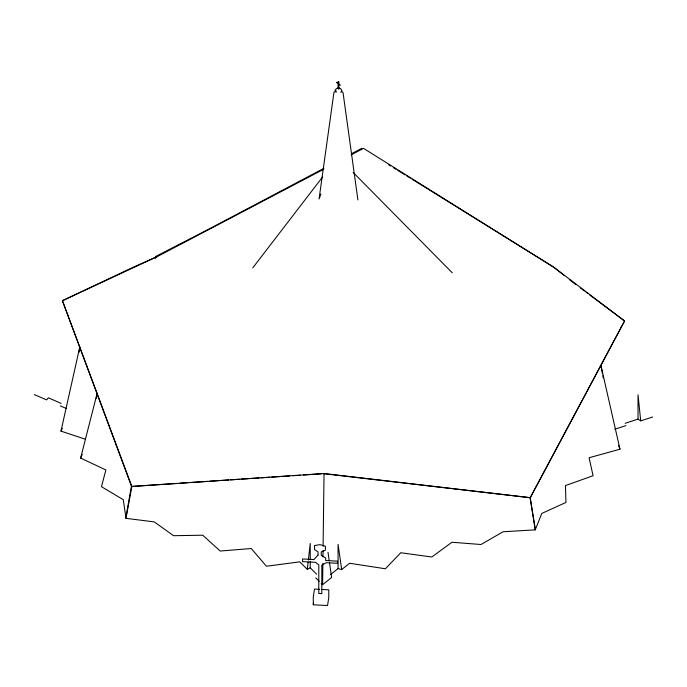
<?xml version="1.0" encoding="UTF-8"?>
<svg xmlns="http://www.w3.org/2000/svg" width="687" height="687" viewBox="0 0 687 687"><rect width="100%" height="100%" fill="white"/><g stroke="black" fill="none" stroke-linecap="round" stroke-linejoin="round"><path stroke-width="1.03" d="M329.511 562.782L331.623 577.501L322.598 584.723L322.873 563.331M322.959 556.917L323.036 550.502M323.096 546.225L324.032 473.498L131.372 486.516L125.712 518.307L154.249 521.897L173.562 535.705L202.759 535.207L220.166 551.034L251.27 548.527L266.41 566.243L299.781 561.837L307.287 569.368L310.232 567.797L310.232 561.451M307.287 569.368L308.111 562.121M308.351 560.042L310.232 543.469L310.232 559.338M79.074 352.242L79.804 346.935L60.971 431.127L85.54 439.268M321.645 589.446L328.764 589.832L328.772 597.733L327.527 605.556L313.289 604.783L313.607 602.825M96.214 398.408L97.176 393.179L80.628 458.083L105.867 469.951L101.487 486.697L123.239 499.655L126.022 518.316L131.861 486.448L62.423 300.7L133.905 266.934L157.478 256.466L323.646 169.285M155.382 258.441L155.812 256.397L208.359 229.389L323.955 168.315M320.915 194.009L319.069 198.964L333.959 92.238L336.39 90.993M80.628 458.083L82.277 454.33M60.971 431.127L62.354 428.319M340.821 92.393L341.98 90.667L340.821 88.915L338.682 87.532L336.166 88.838L334.998 90.555L336.166 92.307M252.782 267.853L322.486 177.126M330.516 574.547L338.064 568.604L341.688 569.575L349.614 563.246L385.407 568.776L400.779 552.752L431.788 557.002L451.943 542.249L481.012 544.508L503.107 531.747L535.379 529.849L530.072 497.671L324.032 473.498M351.435 153.802L361.851 148.298M351.177 154.841L363.526 148.366L554.349 267.664L624.569 320.975L530.235 497.706L535.25 529.866L541.811 513.429L565.959 502.446L565.453 485.58L593.07 475.722L589.102 457.74L619.975 449.212L600.919 365.355L602.447 373.685M157.478 256.466L62.423 300.7L131.543 486.439L176.894 483.433M625.17 423.286L638.025 419.139L640.705 420.856L652.65 417M614.762 429.246L625.874 425.648M180.054 483.219L187.439 482.729M189.552 482.592L207.474 481.398M209.587 481.261L218.019 480.702M220.132 480.565L228.565 479.998M230.677 479.861L239.11 479.303M241.223 479.157L248.6 478.667M250.712 478.53L259.154 477.972M261.258 477.834L269.699 477.267M271.803 477.13L280.244 476.572M282.348 476.426L289.734 475.936M292.894 475.73L300.279 475.241M303.439 475.026L321.37 473.841M323.474 473.695L530.235 497.706L624.569 320.975L589.429 294.723M319.61 589.334L314.526 589.06L313.281 596.891L313.289 604.783M34.35 394.613L46.639 399.894L48.382 397.816L61.083 403.389M60.319 405.897L66.21 408.43M388.808 164.88L390.602 165.988M393.299 167.645L395.987 169.303M397.79 170.41L404.969 174.833M406.773 175.941L410.362 178.148M412.157 179.255L554.503 267.578M341.336 91.371L343.019 92.462L357.91 199.917M576.041 284.719L569.36 279.609M580.223 287.844L584.405 290.97M586.08 292.224L587.754 293.469M554.349 267.664L564.353 275.624M310.232 567.797L316.595 574.177M315.771 577.879L319.18 581.296M321.233 583.349L322.598 584.723M353.178 172.454L452.209 272.756M618.523 445.348L619.975 449.212M602.834 375.763L603.212 377.85M341.688 569.575L338.064 544.344L338.064 568.604M328 552.271L329.21 560.678M640.705 420.856L638.025 394.802L638.025 419.139M318.038 555.105L313.942 559.562L302.589 558.943L302.589 561.64L315.642 562.352L318.794 564.98L318.794 593.448L321.825 593.62L321.825 565.092L326.368 562.679L337.54 563.288L337.54 561.159L325.672 560.515L325.672 558.05L321.25 555.276L321.25 551.893L325.423 550.175L325.423 546.242L320.065 544.671L314.552 545.504L314.552 549.583L318.038 551.901L318.038 555.105M338.803 81.89L338.098 81.444L338.098 83.273L336.682 82.354L338.098 83.857L338.098 88.666L338.803 89.121L338.803 84.303L340.22 85.222L338.803 83.72L338.803 81.89"/></g></svg>
